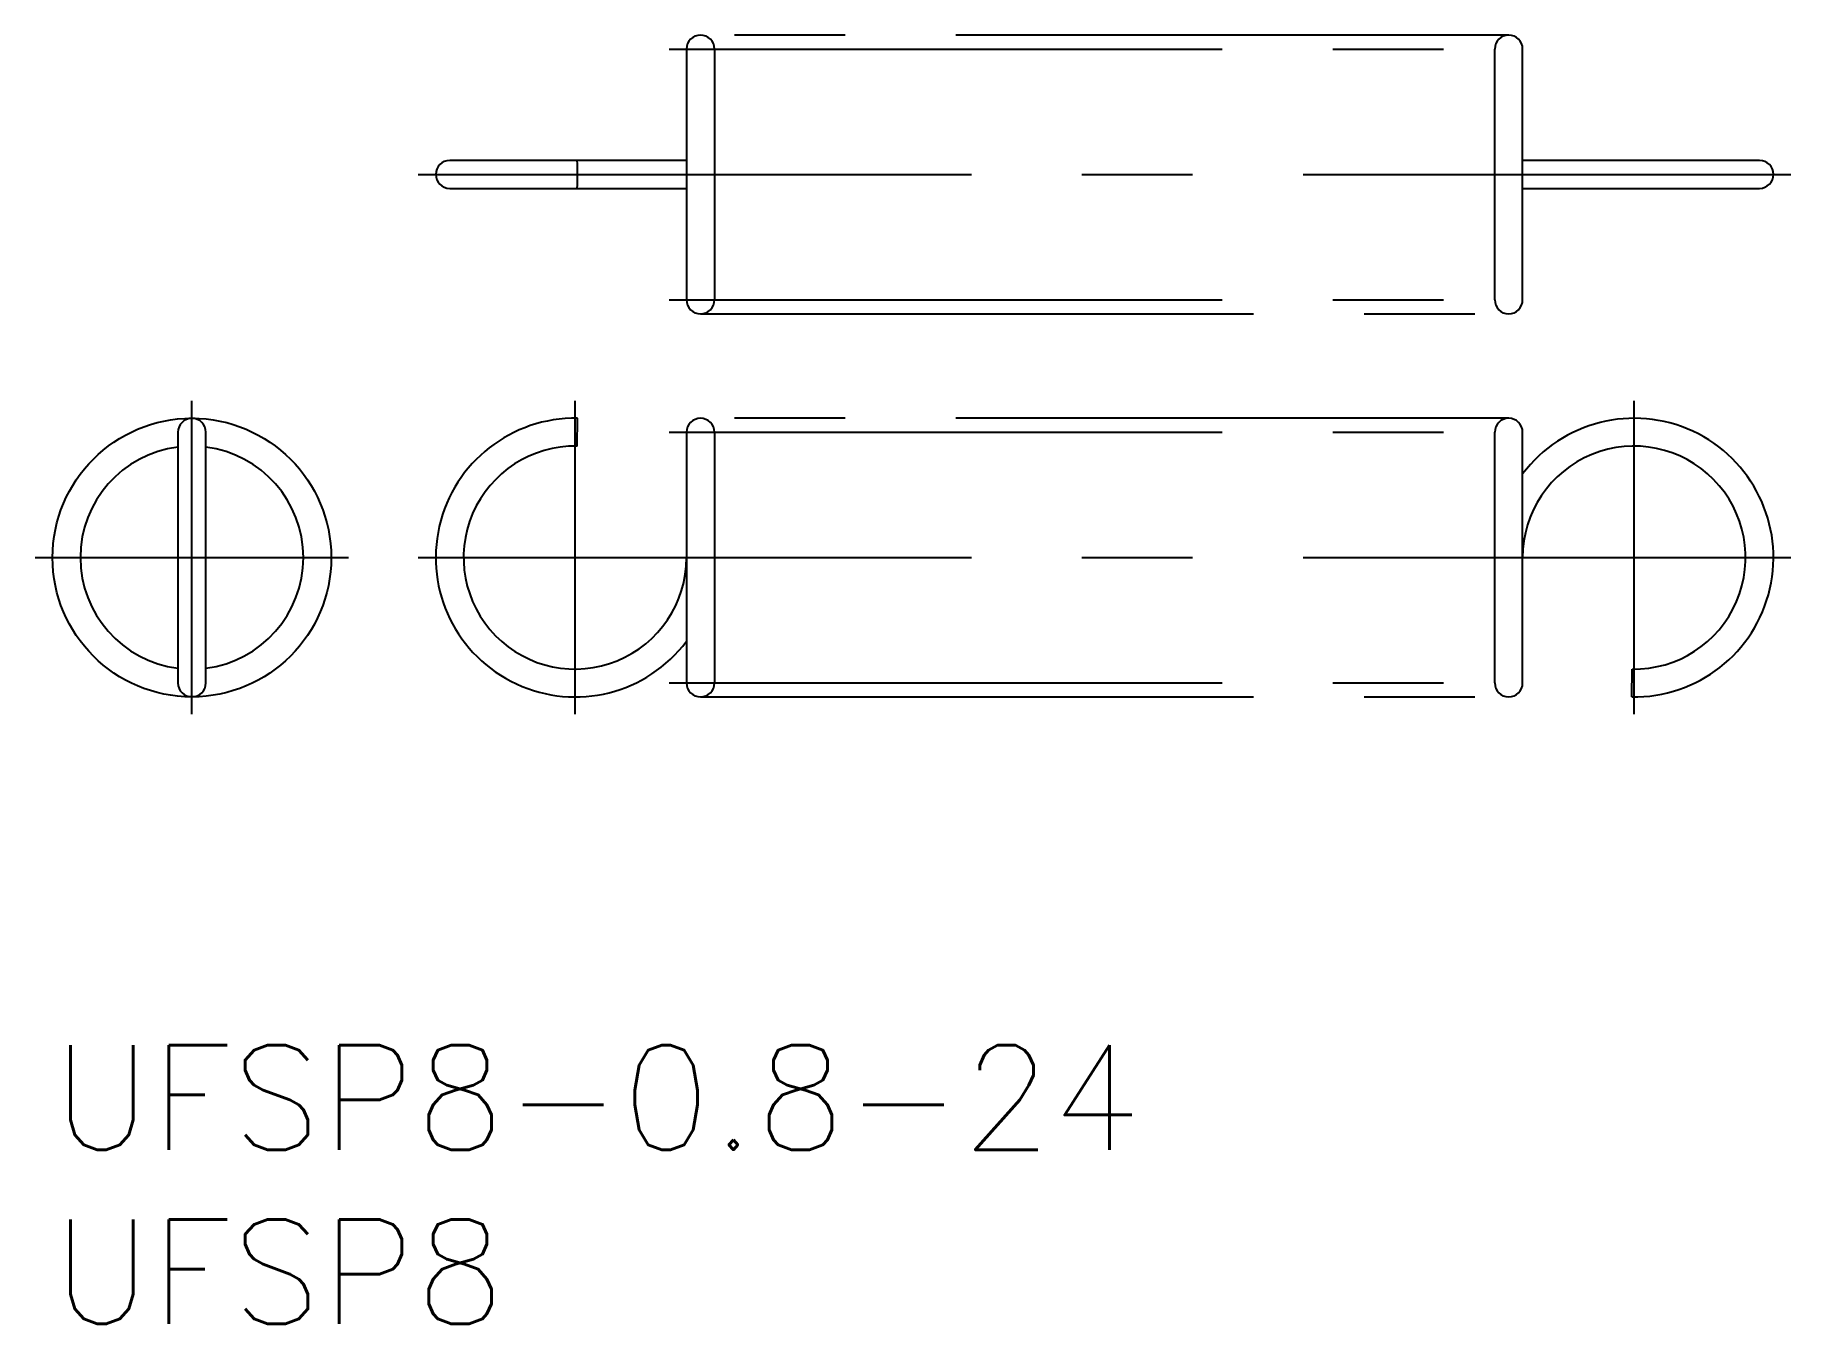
# Model space of a CAD drawing. Extents: x -0.5 to 49.9, y -8 to 29.
import ezdxf

# ---------------------------------------------------------------- set-up
doc = ezdxf.new("R2010")
doc.units = 0
doc.header["$LTSCALE"] = 0.5
doc.linetypes.add('CENTER', pattern=[50.8, 31.75, -6.35, 6.35, -6.35])
doc.linetypes.add('PHANTOM', pattern=[63.5, 31.75, -6.35, 6.35, -6.35, 6.35, -6.35])
for name, color, linetype in [('MSM_CENTER', 1, 'CENTER'), ('MSM_CONTINUOUS', 7, 'CONTINUOUS'), ('MSM_IMAGINARY', 6, 'PHANTOM'), ('MSM_PART_NUMBER', 7, 'CONTINUOUS')]:
    doc.layers.add(name, color=color, linetype=linetype)
doc.styles.get("Standard").update_dxf_attribs({"font": 'txt.shx', "height": 0.5, "bigfont": 'bigfont.shx'})

# ---------------------------------------------------------------- blocks, each defined once
blk = doc.blocks.new('*U15')
at = {"layer": 'MSM_PART_NUMBER'}
blk.add_text('UFSP8-0.8-24', height=3, dxfattribs=at).set_placement((0, -3))
blk = doc.blocks.new('*U16')
at = {"layer": 'MSM_PART_NUMBER'}
blk.add_text('UFSP8', height=3, dxfattribs=at).set_placement((0, -8))

msp = doc.modelspace()

# ---------------------------------------------------------------- linework, layer by layer
at = {"layer": 'MSM_CENTER'}
for p, q in [((17.7, 28.6), (42.7, 28.6)), ((10.5, 25), (49.9, 25)), ((17.7, 21.4), (42.7, 21.4)), ((4, 9.5), (4, 18.5)), ((15, 9.5), (15, 18.5)), ((45.4, 9.5), (45.4, 18.5)), ((17.7, 17.6), (42.7, 17.6)), ((-0.5, 14), (8.5, 14)), ((10.5, 14), (49.9, 14)), ((17.7, 10.4), (42.7, 10.4))]:
    msp.add_line(p, q, dxfattribs=at)
at = {"layer": 'MSM_CONTINUOUS'}
for p, q in [((18.2, 28.6), (18.2, 21.4)), ((19, 28.6), (19, 21.4)), ((41.4, 21.4), (41.4, 28.6)), ((42.2, 21.4), (42.2, 28.6)), ((18.2, 25.4), (11.4, 25.4)), ((49, 25.4), (42.2, 25.4)), ((11.4, 24.6), (18.2, 24.6)), ((42.2, 24.6), (49, 24.6)), ((15.056, 17.2), (15.07, 17.999)), ((3.6, 17.6), (3.6, 10.4)), ((4.4, 10.4), (4.4, 17.6)), ((18.2, 17.6), (18.2, 10.4)), ((19, 17.6), (19, 10.4)), ((41.4, 10.4), (41.4, 17.6)), ((42.2, 10.4), (42.2, 17.6)), ((45.33, 10.001), (45.344, 10.8))]:
    msp.add_line(p, q, dxfattribs=at)
msp.add_circle((4, 14), 4, dxfattribs=at)
for centre, radius, start, end in [((18.6, 28.6), 0.4, 0, 180), ((41.8, 28.6), 0.4, 0, 180), ((11.4, 25), 0.4, 90, 270), ((49, 25), 0.4, 270, 90), ((18.6, 21.4), 0.4, 180, 360), ((41.8, 21.4), 0.4, 180, 360), ((4, 17.6), 0.4, 0, 180), ((15, 14), 4, 89, 323.1301), ((18.6, 17.6), 0.4, 0, 180), ((41.8, 17.6), 0.4, 0, 180), ((45.4, 14), 4, 269, 143.1301), ((4, 14), 3.2, 97.1808, 262.8192), ((4, 14), 3.2, 277.1808, 82.8192), ((15, 14), 3.2, 89, 0), ((45.4, 14), 3.2, 269, 180), ((4, 10.4), 0.4, 180, 0), ((18.6, 10.4), 0.4, 180, 360), ((41.8, 10.4), 0.4, 180, 360)]:
    msp.add_arc(centre, radius, start, end, dxfattribs=at)
at = {"layer": 'MSM_IMAGINARY'}
for p, q in [((41.8, 29), (18.6, 29)), ((18.6, 21), (41.8, 21)), ((41.8, 18), (18.6, 18)), ((18.6, 10), (41.8, 10))]:
    msp.add_line(p, q, dxfattribs=at)
at = {"layer": 'MSM_PART_NUMBER'}
msp.add_arc((3.596, 25), 11.474, 358.0012, 1.997, dxfattribs=at)

# ---------------------------------------------------------------- block references
at = {"layer": 'MSM_CONTINUOUS'}
for name in ['*U15', '*U16']:
    msp.add_blockref(name, (0, 0), dxfattribs=at)

doc.saveas('drawing.dxf')
